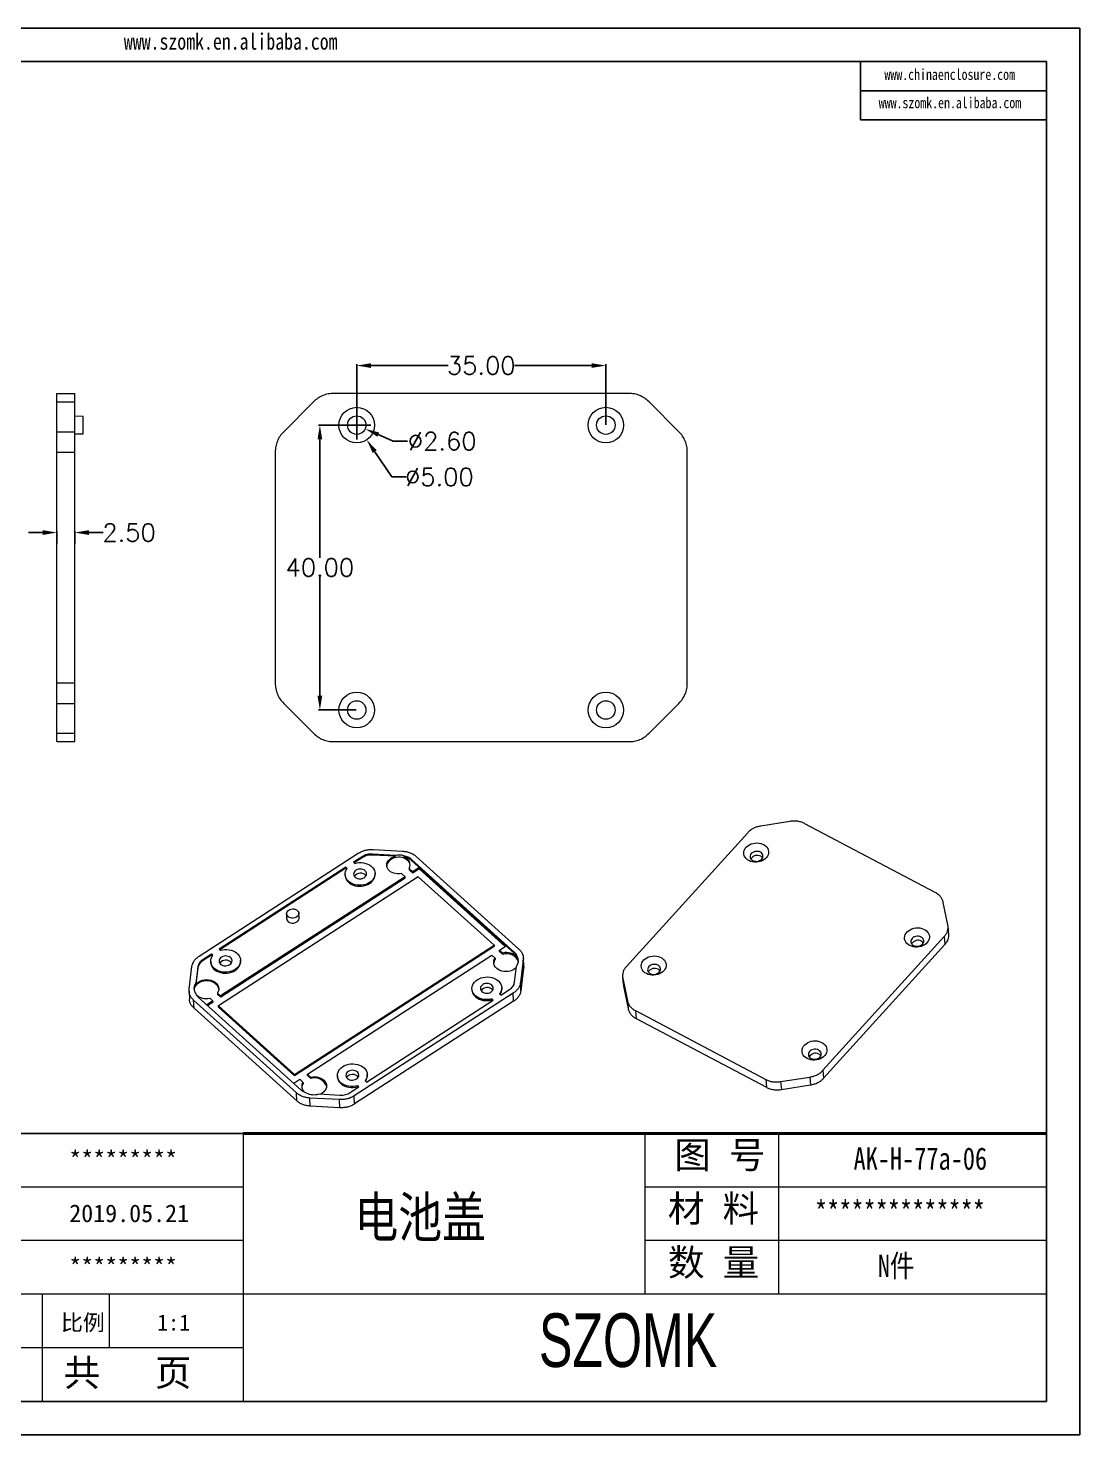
# Model space of a CAD drawing. Header units: inches. Extents: x 1153 to 4140, y 573 to 968.
# Drawn here: x 3992.1 to 4139.9, y 573 to 770.5 of the extents above; entities that cross this region are included whole.
import ezdxf

# ---------------------------------------------------------------- set-up
doc = ezdxf.new("R2010")
doc.units = ezdxf.units.IN
doc.layers.add('文字', color=81, linetype='Continuous')
doc.layers.add('粗实线', color=7, linetype='Continuous', lineweight=30)
doc.layers.add('细实线', color=3, linetype='Continuous', lineweight=9)
doc.styles.get("Standard").update_dxf_attribs({"font": 'txt', "bigfont": 'gbcbig.shx'})
doc.styles.add('宋体', font='', dxfattribs={"width": 0.8, "height": 3.5})
doc.styles.add('长仿宋', font='', dxfattribs={"width": 0.7, "height": 4})
doc.styles.get('宋体').set_extended_font_data('SimSun')
doc.styles.get('长仿宋').set_extended_font_data('SimSun')
doc.dimstyles.new('2.5', dxfattribs={"dimtxt": 2.5, "dimasz": 2, "dimexe": 0.18, "dimexo": 0.0625, "dimgap": 0.09, "dimtad": 0, "dimtih": 1, "dimtoh": 1, "dimzin": 0, "dimdsep": 46, "dimtxsty": 'Standard', "dimcen": 2, "dimadec": 0, "dimazin": 0, "dimtfac": 1, "dimtofl": 0, "dimtmove": 0, "dimatfit": 3, "dimfxl": 1, "dimtolj": 1, "dimtzin": 0, "dimarcsym": 0})

# ---------------------------------------------------------------- blocks, each defined once
blk = doc.blocks.new('*D210')
at = {"color": 0, "lineweight": -2, "transparency": 16777216}
for p, q in [((4038.31, 714.8), (4038.31, 723.28)), ((4040.31, 723.1), (4051.14, 723.1)), ((4071.31, 723.1), (4060.48, 723.1)), ((4073.31, 714.8), (4073.31, 723.28))]:
    blk.add_line(p, q, dxfattribs=at)
at = {"color": 0, "transparency": 16777216}
for points in [[(4040.31, 723.43), (4040.31, 722.77), (4038.31, 723.1)], [(4071.31, 723.43), (4071.31, 722.77), (4073.31, 723.1)]]:
    blk.add_solid(points, dxfattribs=at)
at = {"layer": 'Defpoints', "color": 0, "transparency": 16777216}
for p in [(4073.31, 723.1), (4038.31, 714.74), (4073.31, 714.74)]:
    blk.add_point(p, dxfattribs=at)
at = {"color": 0, "transparency": 16777216, "insert": (4055.81, 723.1), "char_height": 2.5, "attachment_point": 5}
blk.add_mtext('\\A1;35.00', dxfattribs=at)
blk = doc.blocks.new('*D211')
at = {"color": 0, "lineweight": -2, "transparency": 16777216}
for p, q in [((4038.25, 714.74), (4032.95, 714.74)), ((4033.13, 712.74), (4033.13, 696.08)), ((4033.13, 676.74), (4033.13, 693.4)), ((4038.25, 674.74), (4032.95, 674.74))]:
    blk.add_line(p, q, dxfattribs=at)
at = {"color": 0, "transparency": 16777216}
for points in [[(4032.8, 712.74), (4033.46, 712.74), (4033.13, 714.74)], [(4032.8, 676.74), (4033.46, 676.74), (4033.13, 674.74)]]:
    blk.add_solid(points, dxfattribs=at)
at = {"layer": 'Defpoints', "color": 0, "transparency": 16777216}
for p in [(4038.31, 714.74), (4033.13, 674.74), (4038.31, 674.74)]:
    blk.add_point(p, dxfattribs=at)
at = {"color": 0, "transparency": 16777216, "insert": (4033.13, 694.74), "char_height": 2.5, "attachment_point": 5}
blk.add_mtext('\\A1;40.00', dxfattribs=at)
blk = doc.blocks.new('*D212')
at = {"color": 0, "lineweight": -2, "transparency": 16777216}
for p, q in [((3994.19, 699.65), (3992.19, 699.65)), ((3996.19, 698.06), (3996.19, 699.83)), ((3998.69, 698.06), (3998.69, 699.83)), ((4000.69, 699.65), (4002.69, 699.65))]:
    blk.add_line(p, q, dxfattribs=at)
at = {"color": 0, "transparency": 16777216}
for points in [[(3994.19, 699.99), (3994.19, 699.32), (3996.19, 699.65)], [(4000.69, 699.99), (4000.69, 699.32), (3998.69, 699.65)]]:
    blk.add_solid(points, dxfattribs=at)
at = {"layer": 'Defpoints', "color": 0, "transparency": 16777216}
for p in [(3998.69, 699.65), (3996.19, 698), (3998.69, 698)]:
    blk.add_point(p, dxfattribs=at)
at = {"color": 0, "transparency": 16777216, "insert": (4006.32, 699.65), "char_height": 2.5, "attachment_point": 5}
blk.add_mtext('\\A1;2.50', dxfattribs=at)
blk = doc.blocks.new('*D215')
at = {"color": 0, "lineweight": -2, "transparency": 16777216}
for p, q in [((4038.31, 712.74), (4038.31, 716.74)), ((4036.31, 714.74), (4040.31, 714.74)), ((4043.44, 712.48), (4041.33, 713.41)), ((4045.44, 712.48), (4043.44, 712.48))]:
    blk.add_line(p, q, dxfattribs=at)
at = {"color": 0, "transparency": 16777216}
blk.add_solid([(4041.46, 713.71), (4041.2, 713.1), (4039.5, 714.21)], dxfattribs=at)
at = {"layer": 'Defpoints', "color": 0, "transparency": 16777216}
for p in [(4037.12, 715.26), (4039.5, 714.21)]:
    blk.add_point(p, dxfattribs=at)
at = {"color": 0, "transparency": 16777216, "insert": (4050.32, 712.48), "char_height": 2.5, "attachment_point": 5}
blk.add_mtext('\\A1;∅2.60', dxfattribs=at)
blk = doc.blocks.new('*D216')
at = {"color": 0, "lineweight": -2, "transparency": 16777216}
for p, q in [((4038.31, 712.74), (4038.31, 716.74)), ((4036.31, 714.74), (4040.31, 714.74)), ((4043.25, 707.46), (4040.84, 711.01)), ((4045.25, 707.46), (4043.25, 707.46))]:
    blk.add_line(p, q, dxfattribs=at)
at = {"color": 0, "transparency": 16777216}
blk.add_solid([(4041.11, 711.2), (4040.56, 710.83), (4039.71, 712.67)], dxfattribs=at)
at = {"layer": 'Defpoints', "color": 0, "transparency": 16777216}
for p in [(4036.91, 716.81), (4039.71, 712.67)]:
    blk.add_point(p, dxfattribs=at)
at = {"color": 0, "transparency": 16777216, "insert": (4049.92, 707.46), "char_height": 2.5, "attachment_point": 5}
blk.add_mtext('\\A1;∅5.00', dxfattribs=at)

msp = doc.modelspace()

# ---------------------------------------------------------------- linework, layer by layer
for p, q in [((3860.559, 770.48), (4139.913, 770.48)), ((4139.913, 770.48), (4139.913, 572.957)), ((3867.787, 765.777), (4135.21, 765.777)), ((4109.082, 765.777), (4109.082, 757.612)), ((4135.21, 765.777), (4135.21, 577.66)), ((4109.082, 761.694), (4135.21, 761.694)), ((4109.082, 757.612), (4135.21, 757.612)), ((4022.339, 615.283), (3965.904, 615.283)), ((3867.787, 577.66), (4135.21, 577.66)), ((3860.559, 572.957), (4139.913, 572.957))]:
    msp.add_line(p, q)
at = {"color": 7, "linetype": 'Continuous', "lineweight": 15}
for p, q in [((3996.193, 719.181), (3998.693, 719.181)), ((4076.517, 719.181), (4035.102, 719.181)), ((3996.193, 717.999), (3998.693, 717.999)), ((3996.193, 713.801), (3996.193, 717.999)), ((3998.693, 713.801), (3998.693, 717.999)), ((4032.244, 717.999), (4028.046, 713.801)), ((4083.573, 713.801), (4079.375, 717.999)), ((3999.893, 715.96), (3998.693, 715.981)), ((3999.893, 713.512), (3999.893, 715.96)), ((3996.193, 713.801), (3998.693, 713.801)), ((3998.693, 713.492), (3999.893, 713.512)), ((3996.193, 710.943), (3998.693, 710.943)), ((3996.193, 678.53), (3996.193, 710.943)), ((3998.693, 678.53), (3998.693, 710.943)), ((4026.864, 710.943), (4026.864, 678.53)), ((4084.755, 678.53), (4084.755, 710.943)), ((3996.193, 678.53), (3998.693, 678.53)), ((3996.193, 675.672), (3998.693, 675.672)), ((3996.193, 671.474), (3996.193, 675.672)), ((3998.693, 671.474), (3998.693, 675.672)), ((4028.046, 675.672), (4032.244, 671.474)), ((4079.375, 671.474), (4083.573, 675.672)), ((3996.193, 671.474), (3998.693, 671.474)), ((3996.193, 670.292), (3998.693, 670.292)), ((4035.102, 670.292), (4076.517, 670.292)), ((4099.183, 659.092), (4095.084, 658.441)), ((4119.59, 649.114), (4101.283, 658.776)), ((4093.241, 657.497), (4076.199, 638.722)), ((4016.175, 640.179), (4038.531, 654.615)), ((4039.065, 654.133), (4037.873, 653.364)), ((4039.071, 653.997), (4037.964, 653.282)), ((4039.065, 654.133), (4039.071, 653.997)), ((4043.735, 654.328), (4040.519, 654.501)), ((4040.526, 654.364), (4040.519, 654.501)), ((4043.741, 654.191), (4040.526, 654.364)), ((4040.6, 655.137), (4044.735, 654.915)), ((4043.735, 654.328), (4043.741, 654.191)), ((4044.927, 654.251), (4044.933, 654.115)), ((4046.645, 654.18), (4061.075, 641.169)), ((4036.794, 652.667), (4018.981, 641.164)), ((4036.8, 652.53), (4019.072, 641.082)), ((4036.979, 652.5), (4036.794, 652.667)), ((4036.794, 652.667), (4036.8, 652.53)), ((4036.921, 652.421), (4036.8, 652.53)), ((4037.873, 653.364), (4038.059, 653.197)), ((4045.662, 652.475), (4046.177, 652.01)), ((4045.662, 652.475), (4045.67, 652.293)), ((4046.186, 651.828), (4045.67, 652.293)), ((4060.427, 640.751), (4045.997, 653.761)), ((4045.997, 653.761), (4046.004, 653.625)), ((4060.433, 640.614), (4046.004, 653.625)), ((4047.095, 652.603), (4046.177, 652.01)), ((4046.177, 652.01), (4046.186, 651.828)), ((4047.103, 652.421), (4046.186, 651.828)), ((4059.293, 641.604), (4047.095, 652.603)), ((4047.103, 652.421), (4047.095, 652.603)), ((4059.18, 641.531), (4047.103, 652.421)), ((4046.934, 651.328), (4018.865, 633.202)), ((4045.098, 651.313), (4019.188, 634.582)), ((4045.106, 651.131), (4019.196, 634.4)), ((4036.68, 651.617), (4036.686, 651.481)), ((4040.882, 651.672), (4040.876, 651.809)), ((4044.582, 651.778), (4045.098, 651.313)), ((4045.106, 651.131), (4045.098, 651.313)), ((4057.619, 641.694), (4046.934, 651.328)), ((4028.451, 646.134), (4028.463, 645.45)), ((4030.211, 645.53), (4030.162, 646.212)), ((4121.361, 644.572), (4120.718, 647.727)), ((4121.494, 643.262), (4121.391, 644.368)), ((4103.811, 624.149), (4120.852, 642.924)), ((4120.852, 642.924), (4120.955, 641.818)), ((4017.901, 640.467), (4016.71, 639.697)), ((4017.907, 640.33), (4016.716, 639.561)), ((4018.086, 640.3), (4017.901, 640.467)), ((4017.901, 640.467), (4017.907, 640.33)), ((4018.029, 640.221), (4017.907, 640.33)), ((4018.981, 641.164), (4019.166, 640.997)), ((4029.549, 623.568), (4057.619, 641.694)), ((4057.627, 641.512), (4029.558, 623.386)), ((4031.386, 623.583), (4057.296, 640.315)), ((4057.744, 639.91), (4057.296, 640.315)), ((4057.619, 641.694), (4057.627, 641.512)), ((4058.375, 641.012), (4059.293, 641.604)), ((4058.824, 640.607), (4058.375, 641.012)), ((4058.384, 640.83), (4058.375, 641.012)), ((4058.832, 640.425), (4058.384, 640.83)), ((4058.832, 640.425), (4058.824, 640.607)), ((4060.427, 640.751), (4060.433, 640.614)), ((4060.845, 640.125), (4060.852, 639.988)), ((4103.913, 623.043), (4120.955, 641.818)), ((4014.762, 635.56), (4015.159, 638.709)), ((4015.994, 638.664), (4015.708, 636.392)), ((4016.001, 638.527), (4015.714, 636.255)), ((4015.994, 638.664), (4016.001, 638.527)), ((4016.71, 639.697), (4016.716, 639.561)), ((4017.787, 639.417), (4017.794, 639.281)), ((4021.989, 639.472), (4021.983, 639.609)), ((4057.744, 639.91), (4057.753, 639.728)), ((4060.476, 636.506), (4060.763, 638.778)), ((4061.709, 639.61), (4061.312, 636.461)), ((4061.761, 638.471), (4061.364, 635.323)), ((4061.761, 638.471), (4061.709, 639.61)), ((4061.723, 639.893), (4061.722, 639.922)), ((4061.774, 638.784), (4061.723, 639.89)), ((4015.708, 636.392), (4015.714, 636.255)), ((4061.364, 635.323), (4061.312, 636.461)), ((4075.66, 637.278), (4075.763, 636.172)), ((4075.69, 637.074), (4076.334, 633.919)), ((4075.69, 637.074), (4075.793, 635.968)), ((4075.767, 636.173), (4075.793, 635.968)), ((4014.749, 635.248), (4014.801, 634.109)), ((4016.044, 634.419), (4030.474, 621.408)), ((4017.659, 634.289), (4018.108, 633.885)), ((4018.739, 634.986), (4018.747, 634.804)), ((4019.188, 634.582), (4018.739, 634.986)), ((4019.196, 634.4), (4018.747, 634.804)), ((4019.188, 634.582), (4019.196, 634.4)), ((4060.295, 634.99), (4037.94, 620.555)), ((4054.488, 635.561), (4054.494, 635.424)), ((4057.49, 634.006), (4057.305, 634.173)), ((4057.311, 634.036), (4057.305, 634.173)), ((4058.385, 634.87), (4058.57, 634.703)), ((4058.57, 634.703), (4059.761, 635.472)), ((4058.69, 635.616), (4058.683, 635.752)), ((4060.347, 633.852), (4060.295, 634.99)), ((4075.793, 635.968), (4076.437, 632.814)), ((4029.826, 620.99), (4015.396, 634.001)), ((4015.448, 632.862), (4015.396, 634.001)), ((4029.878, 619.851), (4015.448, 632.862)), ((4018.108, 633.885), (4017.25, 633.331)), ((4018.116, 633.703), (4017.372, 633.222)), ((4018.116, 633.703), (4018.108, 633.885)), ((4018.865, 633.202), (4029.549, 623.568)), ((4018.873, 633.02), (4018.865, 633.202)), ((4029.558, 623.386), (4018.873, 633.02)), ((4060.347, 633.852), (4037.992, 619.416)), ((4039.677, 622.503), (4057.49, 634.006)), ((4057.406, 633.951), (4057.311, 634.036)), ((4076.334, 633.919), (4076.437, 632.814)), ((4077.462, 632.532), (4095.768, 622.87)), ((4077.462, 632.532), (4077.565, 631.426)), ((4077.565, 631.426), (4095.871, 621.764)), ((4029.449, 622.332), (4030.306, 622.886)), ((4029.549, 623.568), (4029.558, 623.386)), ((4030.755, 622.482), (4030.306, 622.886)), ((4030.755, 622.482), (4030.763, 622.299)), ((4031.834, 623.179), (4031.386, 623.583)), ((4031.394, 623.401), (4031.386, 623.583)), ((4031.843, 622.996), (4031.394, 623.401)), ((4031.843, 622.996), (4031.834, 623.179)), ((4035.595, 623.361), (4035.601, 623.224)), ((4039.492, 622.67), (4039.677, 622.503)), ((4039.797, 623.416), (4039.791, 623.552)), ((4095.768, 622.87), (4095.871, 621.764)), ((4097.868, 622.553), (4101.967, 623.205)), ((4097.868, 622.553), (4097.971, 621.448)), ((4101.967, 623.205), (4102.07, 622.099)), ((4103.811, 624.149), (4103.913, 623.043)), ((4029.878, 619.851), (4029.826, 620.99)), ((4035.871, 620.033), (4031.736, 620.255)), ((4031.788, 619.116), (4031.736, 620.255)), ((4032.968, 620.829), (4035.952, 620.669)), ((4037.406, 621.036), (4038.597, 621.806)), ((4037.992, 619.416), (4037.94, 620.555)), ((4038.597, 621.806), (4038.412, 621.973)), ((4038.418, 621.836), (4038.412, 621.973)), ((4038.513, 621.751), (4038.418, 621.836)), ((4097.971, 621.448), (4102.07, 622.099)), ((4035.923, 618.894), (4031.788, 619.116)), ((4035.923, 618.894), (4035.871, 620.033))]:
    msp.add_line(p, q, dxfattribs=at)
at = {"color": 7, "linetype": 'Continuous', "lineweight": 15, "flags": 128}
for points in [[(4093.402, 653.585), (4093.189, 653.719), (4093.008, 653.879), (4092.864, 654.061), (4092.761, 654.26), (4092.7, 654.471), (4092.685, 654.688), (4092.715, 654.906), (4092.789, 655.119), (4092.906, 655.321), (4093.062, 655.509), (4093.254, 655.675), (4093.476, 655.817), (4093.723, 655.93), (4093.988, 656.012), (4094.265, 656.061), (4094.546, 656.075), (4094.824, 656.053), (4095.092, 655.997), (4095.343, 655.908), (4095.57, 655.788), (4095.768, 655.64), (4095.931, 655.469), (4096.055, 655.278), (4096.138, 655.072), (4096.176, 654.858), (4096.168, 654.64), (4096.116, 654.423), (4096.02, 654.215), (4095.883, 654.019), (4095.709, 653.842), (4095.501, 653.687), (4095.266, 653.559), (4095.009, 653.461), (4094.737, 653.396), (4094.457, 653.365), (4094.176, 653.368), (4093.903, 653.407), (4093.642, 653.48), (4093.402, 653.585)], [(4044.582, 651.778), (4044.314, 651.737), (4044.042, 651.731), (4043.773, 651.759), (4043.514, 651.82), (4043.274, 651.912), (4043.058, 652.034), (4042.872, 652.181), (4042.721, 652.351), (4042.609, 652.537), (4042.54, 652.736), (4042.515, 652.942), (4042.535, 653.149), (4042.599, 653.351), (4042.705, 653.543), (4042.852, 653.721), (4043.034, 653.878), (4043.247, 654.011), (4043.485, 654.117), (4043.741, 654.191)], [(4045.821, 652.97), (4045.787, 653.124), (4045.7, 653.324), (4045.57, 653.509), (4045.4, 653.674), (4045.195, 653.814), (4044.961, 653.925), (4044.705, 654.005), (4044.433, 654.05), (4044.155, 654.06), (4043.877, 654.034), (4043.607, 653.972), (4043.354, 653.878), (4043.125, 653.753), (4042.925, 653.601), (4042.761, 653.426), (4042.637, 653.233), (4042.558, 653.028), (4042.524, 652.82)], [(4093.946, 653.598), (4094.122, 653.527), (4094.317, 653.488), (4094.52, 653.485), (4094.721, 653.517), (4094.91, 653.583), (4095.077, 653.679), (4095.215, 653.8), (4095.315, 653.941), (4095.374, 654.094), (4095.388, 654.252), (4095.357, 654.407), (4095.281, 654.55), (4095.165, 654.676), (4095.015, 654.777), (4094.839, 654.848), (4094.644, 654.887), (4094.441, 654.89), (4094.24, 654.858), (4094.051, 654.792), (4093.884, 654.697), (4093.746, 654.575), (4093.646, 654.434), (4093.587, 654.281), (4093.573, 654.123), (4093.605, 653.968), (4093.68, 653.825), (4093.796, 653.699), (4093.946, 653.598)], [(4095.069, 654.202), (4095.219, 654.101), (4095.334, 653.977)], [(4038.059, 653.197), (4038.356, 653.267), (4038.663, 653.303), (4038.972, 653.304), (4039.277, 653.271), (4039.571, 653.204), (4039.848, 653.105), (4040.102, 652.976), (4040.327, 652.819), (4040.518, 652.638), (4040.672, 652.437), (4040.784, 652.221), (4040.853, 651.993), (4040.877, 651.759), (4040.855, 651.525), (4040.789, 651.294), (4040.678, 651.072), (4040.527, 650.865), (4040.337, 650.675), (4040.114, 650.509), (4039.861, 650.368), (4039.585, 650.257), (4039.292, 650.177), (4038.987, 650.131), (4038.678, 650.118), (4038.371, 650.141), (4038.073, 650.198), (4037.79, 650.287), (4037.529, 650.408), (4037.294, 650.556), (4037.092, 650.73), (4036.927, 650.926), (4036.802, 651.138), (4036.719, 651.363), (4036.681, 651.595), (4036.689, 651.83), (4036.742, 652.063), (4036.84, 652.287), (4036.979, 652.5)], [(4039.48, 652.166), (4039.333, 652.271), (4039.159, 652.348), (4038.966, 652.393), (4038.763, 652.403), (4038.561, 652.38), (4038.37, 652.323), (4038.199, 652.235), (4038.058, 652.121), (4037.952, 651.987), (4037.888, 651.838), (4037.869, 651.684), (4037.895, 651.531), (4037.965, 651.387), (4038.076, 651.26), (4038.223, 651.155), (4038.397, 651.078), (4038.59, 651.033), (4038.793, 651.022), (4038.995, 651.046), (4039.186, 651.103), (4039.357, 651.191), (4039.498, 651.305), (4039.604, 651.439), (4039.668, 651.588), (4039.688, 651.742), (4039.661, 651.895), (4039.591, 652.039), (4039.48, 652.166)], [(4036.686, 651.481), (4036.688, 651.459), (4036.725, 651.226), (4036.808, 651.001), (4036.933, 650.789), (4037.099, 650.594), (4037.301, 650.42), (4037.535, 650.271), (4037.796, 650.151), (4038.079, 650.061), (4038.377, 650.004), (4038.684, 649.982), (4038.993, 649.994), (4039.298, 650.04), (4039.591, 650.12), (4039.867, 650.232), (4040.12, 650.372), (4040.343, 650.539), (4040.533, 650.728), (4040.685, 650.936), (4040.795, 651.157), (4040.862, 651.388), (4040.883, 651.623), (4040.882, 651.672)], [(4028.762, 646.651), (4028.929, 646.736), (4029.116, 646.79), (4029.314, 646.81), (4029.511, 646.795), (4029.698, 646.746), (4029.863, 646.665), (4029.998, 646.557), (4030.096, 646.427), (4030.151, 646.283), (4030.161, 646.133), (4030.125, 645.983), (4030.045, 645.844), (4029.925, 645.721), (4029.771, 645.622), (4029.593, 645.552), (4029.399, 645.515), (4029.2, 645.512), (4029.007, 645.544), (4028.83, 645.61), (4028.679, 645.705), (4028.562, 645.825), (4028.484, 645.962), (4028.452, 646.111), (4028.465, 646.262), (4028.523, 646.407), (4028.624, 646.539), (4028.762, 646.651)], [(4028.463, 645.45), (4028.464, 645.427), (4028.498, 645.275), (4028.577, 645.134), (4028.697, 645.012), (4028.851, 644.915), (4029.032, 644.848), (4029.229, 644.815), (4029.432, 644.818), (4029.63, 644.856), (4029.812, 644.927), (4029.969, 645.029), (4030.092, 645.154), (4030.174, 645.297), (4030.211, 645.449), (4030.211, 645.53)], [(4115.994, 641.661), (4115.781, 641.796), (4115.6, 641.956), (4115.455, 642.138), (4115.352, 642.336), (4115.292, 642.547), (4115.276, 642.764), (4115.306, 642.982), (4115.38, 643.195), (4115.497, 643.398), (4115.653, 643.585), (4115.845, 643.752), (4116.067, 643.893), (4116.314, 644.007), (4116.579, 644.089), (4116.856, 644.137), (4117.137, 644.151), (4117.415, 644.13), (4117.683, 644.074), (4117.934, 643.984), (4118.161, 643.864), (4118.359, 643.717), (4118.522, 643.545), (4118.647, 643.354), (4118.729, 643.149), (4118.767, 642.934), (4118.76, 642.716), (4118.707, 642.5), (4118.612, 642.291), (4118.475, 642.096), (4118.3, 641.918), (4118.092, 641.764), (4117.857, 641.636), (4117.6, 641.538), (4117.328, 641.472), (4117.048, 641.441), (4116.768, 641.445), (4116.494, 641.484), (4116.234, 641.556), (4115.994, 641.661)], [(4116.537, 641.675), (4116.714, 641.603), (4116.908, 641.565), (4117.111, 641.562), (4117.312, 641.594), (4117.501, 641.659), (4117.669, 641.755), (4117.806, 641.876), (4117.907, 642.017), (4117.965, 642.171), (4117.979, 642.328), (4117.948, 642.483), (4117.872, 642.627), (4117.757, 642.752), (4117.607, 642.853), (4117.43, 642.925), (4117.235, 642.963), (4117.032, 642.966), (4116.831, 642.934), (4116.642, 642.869), (4116.475, 642.773), (4116.338, 642.652), (4116.237, 642.511), (4116.178, 642.357), (4116.164, 642.2), (4116.196, 642.045), (4116.271, 641.901), (4116.387, 641.776), (4116.537, 641.675)], [(4117.66, 642.278), (4117.81, 642.177), (4117.925, 642.053)], [(4019.166, 640.997), (4019.463, 641.067), (4019.77, 641.103), (4020.079, 641.104), (4020.384, 641.071), (4020.678, 641.005), (4020.955, 640.905), (4021.209, 640.776), (4021.434, 640.619), (4021.625, 640.438), (4021.779, 640.237), (4021.892, 640.021), (4021.96, 639.793), (4021.984, 639.559), (4021.963, 639.325), (4021.896, 639.094), (4021.786, 638.872), (4021.634, 638.665), (4021.444, 638.476), (4021.221, 638.309), (4020.968, 638.168), (4020.693, 638.057), (4020.399, 637.977), (4020.094, 637.931), (4019.785, 637.919), (4019.478, 637.941), (4019.18, 637.998), (4018.897, 638.087), (4018.636, 638.208), (4018.402, 638.357), (4018.2, 638.53), (4018.034, 638.726), (4017.909, 638.938), (4017.826, 639.163), (4017.789, 639.395), (4017.796, 639.63), (4017.85, 639.863), (4017.947, 640.087), (4018.086, 640.3)], [(4020.587, 639.966), (4020.441, 640.071), (4020.266, 640.148), (4020.073, 640.193), (4019.87, 640.204), (4019.668, 640.18), (4019.477, 640.123), (4019.307, 640.035), (4019.165, 639.921), (4019.059, 639.787), (4018.995, 639.639), (4018.976, 639.484), (4019.002, 639.331), (4019.072, 639.187), (4019.184, 639.06), (4019.33, 638.955), (4019.504, 638.878), (4019.698, 638.833), (4019.9, 638.823), (4020.102, 638.846), (4020.293, 638.903), (4020.464, 638.991), (4020.606, 639.105), (4020.711, 639.24), (4020.775, 639.388), (4020.795, 639.542), (4020.769, 639.695), (4020.698, 639.839), (4020.587, 639.966)], [(4079, 637.718), (4078.787, 637.852), (4078.606, 638.012), (4078.462, 638.194), (4078.358, 638.393), (4078.298, 638.603), (4078.282, 638.821), (4078.312, 639.039), (4078.386, 639.252), (4078.503, 639.454), (4078.659, 639.641), (4078.851, 639.808), (4079.073, 639.95), (4079.32, 640.063), (4079.586, 640.145), (4079.863, 640.194), (4080.144, 640.207), (4080.422, 640.186), (4080.69, 640.13), (4080.941, 640.041), (4081.168, 639.921), (4081.366, 639.773), (4081.529, 639.602), (4081.653, 639.411), (4081.735, 639.205), (4081.773, 638.991), (4081.766, 638.772), (4081.714, 638.556), (4081.618, 638.348), (4081.481, 638.152), (4081.307, 637.975), (4081.099, 637.82), (4080.863, 637.692), (4080.606, 637.594), (4080.335, 637.529), (4080.055, 637.497), (4079.774, 637.501), (4079.5, 637.54), (4079.24, 637.613), (4079, 637.718)], [(4017.794, 639.281), (4017.795, 639.259), (4017.833, 639.026), (4017.915, 638.801), (4018.04, 638.589), (4018.206, 638.394), (4018.408, 638.22), (4018.642, 638.071), (4018.904, 637.951), (4019.186, 637.861), (4019.485, 637.804), (4019.792, 637.782), (4020.101, 637.794), (4020.405, 637.84), (4020.699, 637.92), (4020.975, 638.032), (4021.227, 638.172), (4021.451, 638.339), (4021.64, 638.528), (4021.792, 638.736), (4021.902, 638.957), (4021.969, 639.188), (4021.991, 639.423), (4021.989, 639.472)], [(4060.742, 638.609), (4060.588, 638.461), (4060.371, 638.306), (4060.123, 638.18), (4059.852, 638.088), (4059.566, 638.03), (4059.272, 638.01), (4058.979, 638.027), (4058.696, 638.081), (4058.429, 638.171), (4058.188, 638.295), (4057.978, 638.447), (4057.805, 638.625), (4057.675, 638.823), (4057.591, 639.036), (4057.556, 639.257), (4057.57, 639.481), (4057.634, 639.701), (4057.744, 639.91)], [(4079.543, 637.731), (4079.72, 637.66), (4079.915, 637.621), (4080.118, 637.618), (4080.319, 637.65), (4080.508, 637.716), (4080.675, 637.811), (4080.812, 637.933), (4080.913, 638.074), (4080.972, 638.227), (4080.986, 638.385), (4080.954, 638.54), (4080.879, 638.683), (4080.763, 638.809), (4080.613, 638.91), (4080.436, 638.981), (4080.242, 639.019), (4080.039, 639.023), (4079.838, 638.991), (4079.649, 638.925), (4079.481, 638.829), (4079.344, 638.708), (4079.243, 638.567), (4079.185, 638.414), (4079.171, 638.256), (4079.202, 638.101), (4079.278, 637.958), (4079.393, 637.832), (4079.543, 637.731)], [(4080.667, 638.335), (4080.817, 638.234), (4080.931, 638.11)], [(4018.927, 635.546), (4018.911, 635.637), (4018.84, 635.842), (4018.727, 636.035), (4018.575, 636.211), (4018.387, 636.366), (4018.168, 636.495), (4017.924, 636.595), (4017.66, 636.664), (4017.385, 636.699), (4017.105, 636.701), (4016.826, 636.669), (4016.557, 636.603), (4016.304, 636.505), (4016.074, 636.379), (4015.873, 636.227), (4015.705, 636.053), (4015.576, 635.861), (4015.488, 635.657), (4015.445, 635.456)], [(4015.714, 636.255), (4015.895, 636.435), (4016.113, 636.59), (4016.36, 636.716), (4016.631, 636.809), (4016.917, 636.866), (4017.211, 636.887), (4017.504, 636.869), (4017.788, 636.815), (4018.054, 636.725), (4018.296, 636.602), (4018.506, 636.449), (4018.678, 636.271), (4018.808, 636.073), (4018.892, 635.86), (4018.927, 635.639), (4018.913, 635.415), (4018.85, 635.196), (4018.739, 634.986)], [(4057.305, 634.173), (4057.007, 634.103), (4056.701, 634.067), (4056.392, 634.065), (4056.087, 634.098), (4055.792, 634.165), (4055.515, 634.264), (4055.262, 634.394), (4055.037, 634.55), (4054.845, 634.731), (4054.692, 634.932), (4054.579, 635.149), (4054.51, 635.377), (4054.487, 635.61), (4054.508, 635.845), (4054.575, 636.076), (4054.685, 636.297), (4054.837, 636.505), (4055.027, 636.694), (4055.25, 636.861), (4055.502, 637.001), (4055.778, 637.113), (4056.072, 637.193), (4056.376, 637.239), (4056.686, 637.251), (4056.993, 637.229), (4057.291, 637.172), (4057.574, 637.082), (4057.835, 636.962), (4058.069, 636.813), (4058.271, 636.639), (4058.437, 636.444), (4058.562, 636.232), (4058.644, 636.007), (4058.682, 635.774), (4058.674, 635.539), (4058.621, 635.307), (4058.524, 635.082), (4058.385, 634.87)], [(4057.287, 636.11), (4057.141, 636.214), (4056.967, 636.291), (4056.773, 636.336), (4056.571, 636.347), (4056.369, 636.323), (4056.178, 636.266), (4056.007, 636.178), (4055.865, 636.064), (4055.76, 635.93), (4055.696, 635.782), (4055.676, 635.628), (4055.702, 635.475), (4055.773, 635.331), (4055.884, 635.203), (4056.03, 635.099), (4056.204, 635.022), (4056.398, 634.977), (4056.601, 634.966), (4056.803, 634.99), (4056.994, 635.047), (4057.164, 635.135), (4057.306, 635.249), (4057.411, 635.383), (4057.476, 635.531), (4057.495, 635.685), (4057.469, 635.838), (4057.399, 635.982), (4057.287, 636.11)], [(4054.494, 635.424), (4054.517, 635.24), (4054.586, 635.012), (4054.698, 634.796), (4054.852, 634.595), (4055.043, 634.414), (4055.268, 634.257), (4055.522, 634.128), (4055.799, 634.028), (4056.093, 633.962), (4056.398, 633.929), (4056.707, 633.93), (4057.014, 633.966), (4057.311, 634.036)], [(4101.591, 625.794), (4101.378, 625.928), (4101.197, 626.088), (4101.053, 626.27), (4100.95, 626.469), (4100.889, 626.68), (4100.874, 626.897), (4100.903, 627.115), (4100.978, 627.328), (4101.094, 627.531), (4101.251, 627.718), (4101.442, 627.884), (4101.665, 628.026), (4101.912, 628.14), (4102.177, 628.222), (4102.454, 628.27), (4102.735, 628.284), (4103.013, 628.262), (4103.281, 628.206), (4103.532, 628.117), (4103.759, 627.997), (4103.957, 627.85), (4104.12, 627.678), (4104.244, 627.487), (4104.326, 627.282), (4104.364, 627.067), (4104.357, 626.849), (4104.305, 626.633), (4104.209, 626.424), (4104.072, 626.229), (4103.898, 626.051), (4103.69, 625.896), (4103.455, 625.768), (4103.198, 625.67), (4102.926, 625.605), (4102.646, 625.574), (4102.365, 625.578), (4102.091, 625.616), (4101.831, 625.689), (4101.591, 625.794)], [(4102.135, 625.807), (4102.311, 625.736), (4102.506, 625.698), (4102.709, 625.694), (4102.91, 625.726), (4103.099, 625.792), (4103.266, 625.888), (4103.404, 626.009), (4103.504, 626.15), (4103.563, 626.303), (4103.577, 626.461), (4103.546, 626.616), (4103.47, 626.76), (4103.354, 626.885), (4103.204, 626.986), (4103.028, 627.058), (4102.833, 627.096), (4102.63, 627.099), (4102.429, 627.067), (4102.24, 627.002), (4102.073, 626.906), (4101.935, 626.784), (4101.835, 626.643), (4101.776, 626.49), (4101.762, 626.332), (4101.793, 626.178), (4101.869, 626.034), (4101.985, 625.908), (4102.135, 625.807)], [(4103.258, 626.411), (4103.408, 626.31), (4103.522, 626.186)], [(4038.412, 621.973), (4038.115, 621.903), (4037.808, 621.867), (4037.499, 621.865), (4037.194, 621.898), (4036.9, 621.965), (4036.623, 622.064), (4036.369, 622.194), (4036.144, 622.351), (4035.953, 622.531), (4035.799, 622.732), (4035.687, 622.949), (4035.618, 623.177), (4035.594, 623.41), (4035.615, 623.645), (4035.682, 623.876), (4035.793, 624.097), (4035.944, 624.305), (4036.134, 624.494), (4036.357, 624.661), (4036.61, 624.801), (4036.886, 624.913), (4037.179, 624.993), (4037.484, 625.039), (4037.793, 625.051), (4038.1, 625.029), (4038.398, 624.972), (4038.681, 624.882), (4038.942, 624.762), (4039.176, 624.613), (4039.379, 624.439), (4039.544, 624.244), (4039.669, 624.032), (4039.752, 623.807), (4039.789, 623.574), (4039.782, 623.339), (4039.729, 623.107), (4039.631, 622.882), (4039.492, 622.67)], [(4031.834, 623.179), (4032.123, 623.227), (4032.418, 623.239), (4032.709, 623.212), (4032.989, 623.149), (4033.25, 623.051), (4033.485, 622.92), (4033.686, 622.761), (4033.849, 622.578), (4033.968, 622.376), (4034.04, 622.16), (4034.064, 621.938), (4034.038, 621.715), (4033.963, 621.497), (4033.841, 621.291), (4033.676, 621.103), (4033.473, 620.937), (4033.265, 620.813)], [(4035.601, 623.224), (4035.624, 623.04), (4035.693, 622.812), (4035.805, 622.596), (4035.959, 622.395), (4036.15, 622.214), (4036.375, 622.057), (4036.629, 621.928), (4036.906, 621.829), (4037.2, 621.762), (4037.505, 621.729), (4037.814, 621.73), (4038.121, 621.766), (4038.418, 621.836)], [(4038.395, 623.91), (4038.248, 624.015), (4038.074, 624.091), (4037.881, 624.136), (4037.678, 624.147), (4037.476, 624.123), (4037.285, 624.066), (4037.114, 623.978), (4036.972, 623.865), (4036.867, 623.73), (4036.803, 623.582), (4036.783, 623.428), (4036.809, 623.275), (4036.88, 623.131), (4036.991, 623.003), (4037.137, 622.899), (4037.312, 622.822), (4037.505, 622.777), (4037.708, 622.766), (4037.91, 622.79), (4038.101, 622.847), (4038.272, 622.935), (4038.413, 623.049), (4038.519, 623.183), (4038.583, 623.331), (4038.602, 623.486), (4038.576, 623.638), (4038.506, 623.782), (4038.395, 623.91)]]:
    msp.add_lwpolyline(points, dxfattribs=at)
at = {"color": 7, "linetype": 'Continuous', "lineweight": 15}
for centre, radius in [((4038.31, 714.736), 2.5), ((4073.31, 714.736), 2.5), ((4038.31, 714.736), 1.3), ((4073.31, 714.736), 1.3), ((4038.31, 674.736), 2.5), ((4038.31, 674.736), 1.3), ((4073.31, 674.736), 2.5), ((4073.31, 674.736), 1.3)]:
    msp.add_circle(centre, radius, dxfattribs=at)
for centre, radius, start, end in [((4044.201, 652.263), 2.116, 69.93461, 102.71576), ((4044.68, 653.02), 1.124, 330.9579, 76.96405), ((4094.571, 653.293), 1.037, 61.3176, 149.20783), ((4038.82, 650.795), 1.031, 39.75306, 145.46634), ((4117.163, 641.369), 1.037, 61.3176, 149.20783), ((4059.358, 638.724), 1.957, 40.23263, 105.8263), ((4059.394, 638.746), 1.771, 21.51871, 108.48212), ((4059.973, 639.502), 1.072, 317.47868, 35.51885), ((4019.927, 638.595), 1.031, 39.75306, 145.46634), ((4058.664, 639.11), 1.101, 145.84523, 176.94749), ((4080.169, 637.425), 1.037, 61.3176, 149.20783), ((4016.498, 635.668), 1.072, 137.47868, 215.51885), ((4017.127, 636.226), 2.008, 226.44026, 285.35551), ((4056.627, 634.739), 1.031, 39.75306, 145.46634), ((4057.372, 635.573), 1.318, 324.74109, 1.8534), ((4102.76, 625.502), 1.037, 61.3176, 149.20783), ((4031.64, 621.878), 1.071, 145.71323, 224.07918), ((4031.674, 621.681), 1.101, 145.84523, 176.94749), ((4032.406, 621.341), 1.748, 18.59342, 108.78702), ((4037.735, 622.539), 1.031, 39.75306, 145.46634), ((4038.48, 623.373), 1.318, 324.74109, 1.8534), ((4032.273, 622.901), 2.185, 240.98068, 288.5498)]:
    msp.add_arc(centre, radius, start, end, dxfattribs=at)
for points, knots in [([(3996.193, 717.999), (3996.193, 718.188), (3996.193, 718.359), (3996.193, 718.661), (3996.193, 718.788), (3996.193, 718.989), (3996.193, 719.064), (3996.193, 719.158), (3996.193, 719.181), (3996.193, 719.181)], [0, 0, 0, 0, 0.25, 0.25, 0.5, 0.5, 0.75, 0.75, 1, 1, 1, 1]), ([(3998.693, 717.999), (3998.693, 718.188), (3998.693, 718.359), (3998.693, 718.661), (3998.693, 718.788), (3998.693, 718.989), (3998.693, 719.064), (3998.693, 719.158), (3998.693, 719.181), (3998.693, 719.181)], [0, 0, 0, 0, 0.25, 0.25, 0.5, 0.5, 0.75, 0.75, 1, 1, 1, 1]), ([(4035.102, 719.181), (4034.836, 719.181), (4034.571, 719.158), (4034.047, 719.063), (4033.793, 718.989), (4033.306, 718.788), (4033.071, 718.66), (4032.635, 718.358), (4032.432, 718.187), (4032.244, 717.999)], [0, 0, 0, 0, 0.25, 0.25, 0.5, 0.5, 0.75, 0.75, 1, 1, 1, 1]), ([(4079.375, 717.999), (4079.186, 718.188), (4078.983, 718.359), (4078.545, 718.661), (4078.312, 718.788), (4077.826, 718.989), (4077.569, 719.064), (4077.047, 719.158), (4076.783, 719.181), (4076.517, 719.181)], [0, 0, 0, 0, 0.25, 0.25, 0.5, 0.5, 0.75, 0.75, 1, 1, 1, 1]), ([(3996.193, 710.943), (3996.193, 711.209), (3996.193, 711.474), (3996.193, 711.998), (3996.193, 712.252), (3996.193, 712.739), (3996.193, 712.974), (3996.193, 713.41), (3996.193, 713.612), (3996.193, 713.801)], [0, 0, 0, 0, 0.25, 0.25, 0.5, 0.5, 0.75, 0.75, 1, 1, 1, 1]), ([(3998.693, 710.943), (3998.693, 711.209), (3998.693, 711.474), (3998.693, 711.998), (3998.693, 712.252), (3998.693, 712.739), (3998.693, 712.974), (3998.693, 713.41), (3998.693, 713.612), (3998.693, 713.801)], [0, 0, 0, 0, 0.25, 0.25, 0.5, 0.5, 0.75, 0.75, 1, 1, 1, 1]), ([(4028.046, 713.801), (4027.857, 713.612), (4027.686, 713.409), (4027.383, 712.971), (4027.257, 712.738), (4027.056, 712.252), (4026.981, 711.995), (4026.887, 711.473), (4026.864, 711.209), (4026.864, 710.943)], [0, 0, 0, 0, 0.25, 0.25, 0.5, 0.5, 0.75, 0.75, 1, 1, 1, 1]), ([(4084.755, 710.943), (4084.755, 711.209), (4084.732, 711.474), (4084.637, 711.998), (4084.563, 712.252), (4084.362, 712.739), (4084.234, 712.974), (4083.932, 713.41), (4083.761, 713.612), (4083.573, 713.801)], [0, 0, 0, 0, 0.25, 0.25, 0.5, 0.5, 0.75, 0.75, 1, 1, 1, 1]), ([(3996.193, 675.672), (3996.193, 675.86), (3996.193, 676.063), (3996.193, 676.502), (3996.193, 676.734), (3996.193, 677.221), (3996.193, 677.478), (3996.193, 678), (3996.193, 678.263), (3996.193, 678.53)], [0, 0, 0, 0, 0.25, 0.25, 0.5, 0.5, 0.75, 0.75, 1, 1, 1, 1]), ([(3998.693, 675.672), (3998.693, 675.86), (3998.693, 676.063), (3998.693, 676.502), (3998.693, 676.734), (3998.693, 677.221), (3998.693, 677.478), (3998.693, 678), (3998.693, 678.263), (3998.693, 678.53)], [0, 0, 0, 0, 0.25, 0.25, 0.5, 0.5, 0.75, 0.75, 1, 1, 1, 1]), ([(4026.864, 678.53), (4026.864, 678.263), (4026.887, 677.999), (4026.982, 677.474), (4027.056, 677.22), (4027.257, 676.734), (4027.385, 676.499), (4027.687, 676.063), (4027.858, 675.86), (4028.046, 675.672)], [0, 0, 0, 0, 0.25, 0.25, 0.5, 0.5, 0.75, 0.75, 1, 1, 1, 1]), ([(4083.573, 675.672), (4083.762, 675.86), (4083.933, 676.063), (4084.236, 676.502), (4084.362, 676.734), (4084.563, 677.221), (4084.638, 677.478), (4084.732, 678), (4084.755, 678.263), (4084.755, 678.53)], [0, 0, 0, 0, 0.25, 0.25, 0.5, 0.5, 0.75, 0.75, 1, 1, 1, 1]), ([(3996.193, 670.292), (3996.193, 670.292), (3996.193, 670.314), (3996.193, 670.409), (3996.193, 670.484), (3996.193, 670.685), (3996.193, 670.813), (3996.193, 671.115), (3996.193, 671.285), (3996.193, 671.474)], [0, 0, 0, 0, 0.25, 0.25, 0.5, 0.5, 0.75, 0.75, 1, 1, 1, 1]), ([(3998.693, 670.292), (3998.693, 670.292), (3998.693, 670.314), (3998.693, 670.409), (3998.693, 670.484), (3998.693, 670.685), (3998.693, 670.813), (3998.693, 671.115), (3998.693, 671.285), (3998.693, 671.474)], [0, 0, 0, 0, 0.25, 0.25, 0.5, 0.5, 0.75, 0.75, 1, 1, 1, 1]), ([(4032.244, 671.474), (4032.433, 671.285), (4032.636, 671.114), (4033.074, 670.811), (4033.307, 670.685), (4033.793, 670.484), (4034.05, 670.408), (4034.572, 670.314), (4034.836, 670.292), (4035.102, 670.292)], [0, 0, 0, 0, 0.25, 0.25, 0.5, 0.5, 0.75, 0.75, 1, 1, 1, 1]), ([(4076.517, 670.292), (4076.783, 670.292), (4077.048, 670.314), (4077.572, 670.409), (4077.826, 670.484), (4078.313, 670.685), (4078.548, 670.813), (4078.984, 671.115), (4079.187, 671.285), (4079.375, 671.474)], [0, 0, 0, 0, 0.25, 0.25, 0.5, 0.5, 0.75, 0.75, 1, 1, 1, 1]), ([(4095.084, 658.441), (4094.9, 658.411), (4094.72, 658.37), (4094.369, 658.262), (4094.202, 658.194), (4093.888, 658.033), (4093.74, 657.939), (4093.472, 657.731), (4093.35, 657.618), (4093.241, 657.497)], [0, 0, 0, 0, 0.25, 0.25, 0.5, 0.5, 0.75, 0.75, 1, 1, 1, 1]), ([(4101.283, 658.776), (4101.133, 658.856), (4100.974, 658.924), (4100.639, 659.038), (4100.465, 659.079), (4100.107, 659.133), (4099.922, 659.145), (4099.551, 659.139), (4099.367, 659.122), (4099.183, 659.092)], [0, 0, 0, 0, 0.25, 0.25, 0.5, 0.5, 0.75, 0.75, 1, 1, 1, 1]), ([(4038.531, 654.615), (4038.675, 654.708), (4038.827, 654.791), (4039.153, 654.936), (4039.323, 654.994), (4039.675, 655.083), (4039.859, 655.114), (4040.229, 655.145), (4040.414, 655.147), (4040.6, 655.137)], [0, 0, 0, 0, 0.25, 0.25, 0.5, 0.5, 0.75, 0.75, 1, 1, 1, 1]), ([(4040.519, 654.501), (4040.389, 654.508), (4040.258, 654.506), (4039.996, 654.486), (4039.868, 654.465), (4039.621, 654.402), (4039.499, 654.36), (4039.273, 654.257), (4039.166, 654.199), (4039.065, 654.133)], [0, 0, 0, 0, 0.25, 0.25, 0.5, 0.5, 0.75, 0.75, 1, 1, 1, 1]), ([(4040.526, 654.364), (4040.395, 654.371), (4040.264, 654.37), (4040.002, 654.349), (4039.874, 654.328), (4039.627, 654.266), (4039.505, 654.223), (4039.279, 654.121), (4039.172, 654.062), (4039.071, 653.997)], [0, 0, 0, 0, 0.25, 0.25, 0.5, 0.5, 0.75, 0.75, 1, 1, 1, 1]), ([(4044.735, 654.915), (4044.92, 654.905), (4045.103, 654.883), (4045.462, 654.813), (4045.634, 654.763), (4045.959, 654.638), (4046.114, 654.561), (4046.397, 654.385), (4046.526, 654.287), (4046.645, 654.18)], [0, 0, 0, 0, 0.25, 0.25, 0.5, 0.5, 0.75, 0.75, 1, 1, 1, 1]), ([(4045.997, 653.761), (4045.929, 653.823), (4045.854, 653.881), (4045.696, 653.989), (4045.611, 654.038), (4045.431, 654.122), (4045.336, 654.157), (4045.137, 654.215), (4045.033, 654.236), (4044.927, 654.251)], [0, 0, 0, 0, 0.25, 0.25, 0.5, 0.5, 0.75, 0.75, 1, 1, 1, 1]), ([(4046.004, 653.625), (4045.935, 653.687), (4045.861, 653.745), (4045.702, 653.852), (4045.617, 653.902), (4045.437, 653.985), (4045.342, 654.021), (4045.143, 654.078), (4045.039, 654.099), (4044.933, 654.115)], [0, 0, 0, 0, 0.25, 0.25, 0.5, 0.5, 0.75, 0.75, 1, 1, 1, 1]), ([(4120.718, 647.727), (4120.689, 647.868), (4120.644, 648.006), (4120.521, 648.274), (4120.442, 648.401), (4120.25, 648.637), (4120.136, 648.748), (4119.88, 648.946), (4119.74, 649.035), (4119.59, 649.114)], [0, 0, 0, 0, 0.25, 0.25, 0.5, 0.5, 0.75, 0.75, 1, 1, 1, 1]), ([(4120.852, 642.924), (4120.962, 643.045), (4121.058, 643.171), (4121.22, 643.437), (4121.283, 643.575), (4121.369, 643.855), (4121.394, 644), (4121.403, 644.288), (4121.39, 644.43), (4121.361, 644.572)], [0, 0, 0, 0, 0.25, 0.25, 0.5, 0.5, 0.75, 0.75, 1, 1, 1, 1]), ([(4120.955, 641.818), (4121.065, 641.953), (4121.255, 642.184), (4121.423, 642.553), (4121.496, 642.874), (4121.511, 643.114), (4121.494, 643.235), (4121.49, 643.262)], [0, 0, 0, 0, 0.3074371, 0.52903, 0.7570868, 0.9465787, 1, 1, 1, 1]), ([(4015.159, 638.709), (4015.177, 638.85), (4015.21, 638.989), (4015.312, 639.264), (4015.381, 639.396), (4015.554, 639.646), (4015.66, 639.766), (4015.899, 639.985), (4016.032, 640.086), (4016.175, 640.179)], [0, 0, 0, 0, 0.25, 0.25, 0.5, 0.5, 0.75, 0.75, 1, 1, 1, 1]), ([(4060.845, 640.125), (4060.813, 640.242), (4060.76, 640.353), (4060.616, 640.563), (4060.527, 640.66), (4060.427, 640.751)], [0, 0, 0, 0, 0.5, 0.5, 1, 1, 1, 1]), ([(4060.852, 639.988), (4060.819, 640.105), (4060.767, 640.216), (4060.622, 640.427), (4060.534, 640.523), (4060.433, 640.614)], [0, 0, 0, 0, 0.5, 0.5, 1, 1, 1, 1]), ([(4061.075, 641.169), (4061.194, 641.062), (4061.299, 640.948), (4061.481, 640.704), (4061.554, 640.576), (4061.662, 640.311), (4061.698, 640.172), (4061.729, 639.892), (4061.727, 639.751), (4061.709, 639.61)], [0, 0, 0, 0, 0.25, 0.25, 0.5, 0.5, 0.75, 0.75, 1, 1, 1, 1]), ([(4016.71, 639.697), (4016.608, 639.632), (4016.515, 639.561), (4016.343, 639.407), (4016.27, 639.323), (4016.148, 639.147), (4016.099, 639.053), (4016.03, 638.861), (4016.007, 638.763), (4015.994, 638.664)], [0, 0, 0, 0, 0.25, 0.25, 0.5, 0.5, 0.75, 0.75, 1, 1, 1, 1]), ([(4016.716, 639.561), (4016.615, 639.495), (4016.521, 639.424), (4016.35, 639.27), (4016.276, 639.187), (4016.154, 639.011), (4016.105, 638.917), (4016.036, 638.724), (4016.013, 638.626), (4016.001, 638.527)], [0, 0, 0, 0, 0.25, 0.25, 0.5, 0.5, 0.75, 0.75, 1, 1, 1, 1]), ([(4061.772, 638.783), (4061.773, 638.774), (4061.785, 638.671), (4061.773, 638.566), (4061.761, 638.471)], [0, 0, 0, 0, 0.0913313, 1, 1, 1, 1]), ([(4076.199, 638.722), (4076.089, 638.601), (4075.993, 638.474), (4075.831, 638.208), (4075.769, 638.071), (4075.682, 637.791), (4075.657, 637.646), (4075.648, 637.358), (4075.661, 637.216), (4075.69, 637.074)], [0, 0, 0, 0, 0.25, 0.25, 0.5, 0.5, 0.75, 0.75, 1, 1, 1, 1]), ([(4059.761, 635.472), (4059.863, 635.538), (4059.956, 635.609), (4060.128, 635.763), (4060.201, 635.846), (4060.323, 636.022), (4060.372, 636.116), (4060.441, 636.309), (4060.464, 636.407), (4060.476, 636.506)], [0, 0, 0, 0, 0.25, 0.25, 0.5, 0.5, 0.75, 0.75, 1, 1, 1, 1]), ([(4061.312, 636.461), (4061.294, 636.32), (4061.261, 636.18), (4061.159, 635.906), (4061.09, 635.774), (4060.917, 635.524), (4060.811, 635.404), (4060.572, 635.184), (4060.439, 635.083), (4060.295, 634.99)], [0, 0, 0, 0, 0.25, 0.25, 0.5, 0.5, 0.75, 0.75, 1, 1, 1, 1]), ([(4015.396, 634.001), (4015.277, 634.108), (4015.172, 634.222), (4014.99, 634.465), (4014.917, 634.593), (4014.809, 634.859), (4014.773, 634.998), (4014.742, 635.278), (4014.744, 635.419), (4014.762, 635.56)], [0, 0, 0, 0, 0.25, 0.25, 0.5, 0.5, 0.75, 0.75, 1, 1, 1, 1]), ([(4015.448, 632.862), (4015.417, 632.891), (4015.323, 632.979), (4015.21, 633.103), (4015.099, 633.248), (4015.013, 633.38), (4014.935, 633.533), (4014.872, 633.694), (4014.831, 633.849), (4014.808, 633.988), (4014.804, 634.072), (4014.802, 634.109)], [0, 0, 0, 0, 0.0825775, 0.2486192, 0.332157, 0.4513904, 0.5714671, 0.6941662, 0.817767, 0.9190271, 1, 1, 1, 1]), ([(4015.625, 635.045), (4015.658, 634.928), (4015.71, 634.817), (4015.855, 634.606), (4015.943, 634.51), (4016.044, 634.419)], [0, 0, 0, 0, 0.5, 0.5, 1, 1, 1, 1]), ([(4061.364, 635.323), (4061.346, 635.181), (4061.313, 635.042), (4061.211, 634.767), (4061.142, 634.636), (4060.969, 634.385), (4060.863, 634.265), (4060.624, 634.046), (4060.491, 633.945), (4060.347, 633.852)], [0, 0, 0, 0, 0.25, 0.25, 0.5, 0.5, 0.75, 0.75, 1, 1, 1, 1]), ([(4076.334, 633.919), (4076.363, 633.778), (4076.407, 633.64), (4076.53, 633.372), (4076.609, 633.245), (4076.801, 633.009), (4076.916, 632.898), (4077.171, 632.7), (4077.311, 632.611), (4077.462, 632.532)], [0, 0, 0, 0, 0.25, 0.25, 0.5, 0.5, 0.75, 0.75, 1, 1, 1, 1]), ([(4076.437, 632.814), (4076.465, 632.672), (4076.51, 632.534), (4076.633, 632.266), (4076.712, 632.139), (4076.904, 631.903), (4077.018, 631.792), (4077.274, 631.594), (4077.414, 631.505), (4077.565, 631.426)], [0, 0, 0, 0, 0.25, 0.25, 0.5, 0.5, 0.75, 0.75, 1, 1, 1, 1]), ([(4095.768, 622.87), (4095.918, 622.79), (4096.077, 622.721), (4096.412, 622.608), (4096.587, 622.566), (4096.944, 622.513), (4097.13, 622.5), (4097.5, 622.507), (4097.684, 622.524), (4097.868, 622.553)], [0, 0, 0, 0, 0.25, 0.25, 0.5, 0.5, 0.75, 0.75, 1, 1, 1, 1]), ([(4101.967, 623.205), (4102.151, 623.234), (4102.331, 623.276), (4102.683, 623.384), (4102.85, 623.452), (4103.163, 623.612), (4103.312, 623.707), (4103.58, 623.915), (4103.701, 624.028), (4103.811, 624.149)], [0, 0, 0, 0, 0.25, 0.25, 0.5, 0.5, 0.75, 0.75, 1, 1, 1, 1]), ([(4102.07, 622.099), (4102.254, 622.129), (4102.434, 622.17), (4102.785, 622.278), (4102.953, 622.346), (4103.266, 622.507), (4103.415, 622.601), (4103.683, 622.809), (4103.804, 622.922), (4103.913, 623.043)], [0, 0, 0, 0, 0.25, 0.25, 0.5, 0.5, 0.75, 0.75, 1, 1, 1, 1]), ([(4031.736, 620.255), (4031.55, 620.265), (4031.368, 620.286), (4031.009, 620.357), (4030.837, 620.406), (4030.512, 620.531), (4030.357, 620.608), (4030.074, 620.785), (4029.944, 620.883), (4029.826, 620.99)], [0, 0, 0, 0, 0.25, 0.25, 0.5, 0.5, 0.75, 0.75, 1, 1, 1, 1]), ([(4030.474, 621.408), (4030.574, 621.318), (4030.685, 621.235), (4030.933, 621.091), (4031.068, 621.034), (4031.213, 620.99)], [0, 0, 0, 0, 0.5, 0.5, 1, 1, 1, 1]), ([(4037.94, 620.555), (4037.796, 620.462), (4037.643, 620.378), (4037.318, 620.234), (4037.148, 620.175), (4036.796, 620.086), (4036.612, 620.056), (4036.242, 620.025), (4036.057, 620.023), (4035.871, 620.033)], [0, 0, 0, 0, 0.25, 0.25, 0.5, 0.5, 0.75, 0.75, 1, 1, 1, 1]), ([(4035.952, 620.669), (4036.082, 620.662), (4036.213, 620.663), (4036.475, 620.684), (4036.603, 620.705), (4036.85, 620.767), (4036.972, 620.81), (4037.198, 620.912), (4037.305, 620.971), (4037.406, 621.036)], [0, 0, 0, 0, 0.25, 0.25, 0.5, 0.5, 0.75, 0.75, 1, 1, 1, 1]), ([(4095.871, 621.764), (4096.021, 621.684), (4096.18, 621.616), (4096.515, 621.503), (4096.689, 621.461), (4097.047, 621.407), (4097.232, 621.395), (4097.603, 621.401), (4097.787, 621.418), (4097.971, 621.448)], [0, 0, 0, 0, 0.25, 0.25, 0.5, 0.5, 0.75, 0.75, 1, 1, 1, 1]), ([(4031.788, 619.116), (4031.602, 619.126), (4031.42, 619.148), (4031.061, 619.218), (4030.889, 619.268), (4030.564, 619.393), (4030.409, 619.47), (4030.126, 619.646), (4029.996, 619.745), (4029.878, 619.851)], [0, 0, 0, 0, 0.25, 0.25, 0.5, 0.5, 0.75, 0.75, 1, 1, 1, 1]), ([(4037.992, 619.416), (4037.848, 619.323), (4037.695, 619.24), (4037.37, 619.095), (4037.2, 619.037), (4036.848, 618.948), (4036.664, 618.917), (4036.294, 618.886), (4036.109, 618.884), (4035.923, 618.894)], [0, 0, 0, 0, 0.25, 0.25, 0.5, 0.5, 0.75, 0.75, 1, 1, 1, 1])]:
    msp.add_open_spline(points, degree=3, knots=knots, dxfattribs=at)
at = {"layer": '粗实线', "color": 7, "lineweight": 40}
msp.add_line((4135.21, 615.283), (4022.339, 615.283), dxfattribs=at)
at = {"layer": '细实线', "color": 7}
for p, q in [((4022.339, 615.283), (4022.339, 577.66)), ((4078.774, 615.283), (4078.774, 592.709)), ((4097.586, 615.283), (4097.586, 592.867)), ((4022.339, 607.758), (3965.904, 607.758)), ((4135.21, 607.758), (4078.774, 607.758)), ((4022.339, 600.234), (3965.904, 600.234)), ((4135.21, 600.234), (4078.774, 600.234)), ((4135.21, 592.709), (3965.904, 592.709)), ((3994.122, 592.709), (3994.122, 577.66)), ((4003.528, 592.709), (4003.528, 585.184)), ((4022.339, 585.184), (3965.904, 585.184))]:
    msp.add_line(p, q, dxfattribs=at)

# ---------------------------------------------------------------- texts
at = {"char_height": 2.47462, "width": 1406.44997, "attachment_point": 1}
for s, insert in [('{\\fSimHei|b0|i0|c134|p49;*********}', (3997.915, 612.829)), ('{\\fSimHei|b0|i0|c134|p49;2019.\\fSimHei|b0|i0|c0|p49;0\\fSimHei|b0|i0|c134|p49;5.21}', (3997.915, 605.305)), ('{\\fSimHei|b0|i0|c134|p49;*********}', (3997.915, 597.78))]:
    msp.add_mtext(s, dxfattribs=dict(at, insert=insert))
at = {"layer": '文字', "color": 0, "attachment_point": 1, "style": '宋体'}
for s, insert, char_height, width in [('www.szomk.en.alibaba.com', (4005.586, 769.759), 2.29921, 40.39487), ('www.chinaenclosure.com', (4112.448, 764.743), 1.53281, 26.92992), ('www.szomk.en.alibaba.com', (4111.647, 760.773), 1.53281, 26.92992), ('{\\H1.111x;AK-H-77a-06}', (4108.114, 613.317), 2.82175, 32.62266), ('电池盖', (4037.983, 606.358), 5.6435, 72.15024), ('{\\H1.111x;**************}', (4102.687, 605.793), 2.82175, 32.62266), ('{\\H1.111x;N件}', (4111.528, 598.268), 2.82175, 32.62266)]:
    msp.add_mtext(s, dxfattribs=dict(at, insert=insert, char_height=char_height, width=width))
at = {"layer": '粗实线', "insert": (4063.908, 590.015), "char_height": 7.52468, "width": 84.38184, "attachment_point": 1, "style": '长仿宋'}
msp.add_mtext('{\\fSTXinwei|b0|i0|c134|p2;SZOMK}', dxfattribs=at)
at = {"layer": '细实线', "color": 7, "attachment_point": 1}
for s, insert, char_height, width in [('{\\fSimSun|b0|i0|c134|p54;图 号}', (4082.912, 614.141), 3.76234, 18.8117), ('{\\fSimSun|b0|i0|c134|p54;材 料   }', (4082.02, 606.616), 3.76234, 18.8117), ('{\\fSimSun|b0|i0|c134|p54;数 量}', (4082.038, 599.054), 3.76234, 16.99873), ('{\\fSimSun|b0|i0|c134|p54;比例}', (3996.755, 589.859), 2.2574, 9.9093), ('{\\fSimSun|b0|i0|c134|p54;1:1}', (4010.276, 589.859), 2.2574, 9.9093), ('{\\fSimSun|b0|i0|c134|p54; 共   页}', (3994.582, 583.571), 3.76234, 28.21755)]:
    msp.add_mtext(s, dxfattribs=dict(at, insert=insert, char_height=char_height, width=width))

# ---------------------------------------------------------------- dimensions: what is measured, and where the dimension line sits
for base, p1, p2, picture, middle in [((4073.31, 723.101), (4038.31, 714.736), (4073.31, 714.736), '*D210', (4055.81, 723.101)), ((3998.693, 699.653), (3996.193, 697.998), (3998.693, 697.998), '*D212', (4006.325, 699.653))]:
    dim = msp.add_linear_dim(base=base, p1=p1, p2=p2, dimstyle='2.5')
    dim.commit()
    dim.dimension.update_dxf_attribs({"geometry": picture, "text_midpoint": middle})
for p1, p2, picture, middle in [((4036.906, 716.805), (4039.713, 712.667), '*D216', (4049.922, 707.456)), ((4037.12, 715.26), (4039.499, 714.213), '*D215', (4050.322, 712.48))]:
    dim = msp.add_diameter_dim_2p(p1=p1, p2=p2, dimstyle='2.5')
    dim.commit()
    dim.dimension.update_dxf_attribs({"geometry": picture, "text_midpoint": middle, "dimtype": 163})
dim = msp.add_linear_dim(base=(4033.13, 674.736), p1=(4038.31, 714.736), p2=(4038.31, 674.736), angle=90, dimstyle='2.5')
dim.commit()
dim.dimension.update_dxf_attribs({"geometry": '*D211', "text_midpoint": (4033.13, 694.736), "dimtype": 160})

doc.saveas('drawing.dxf')
